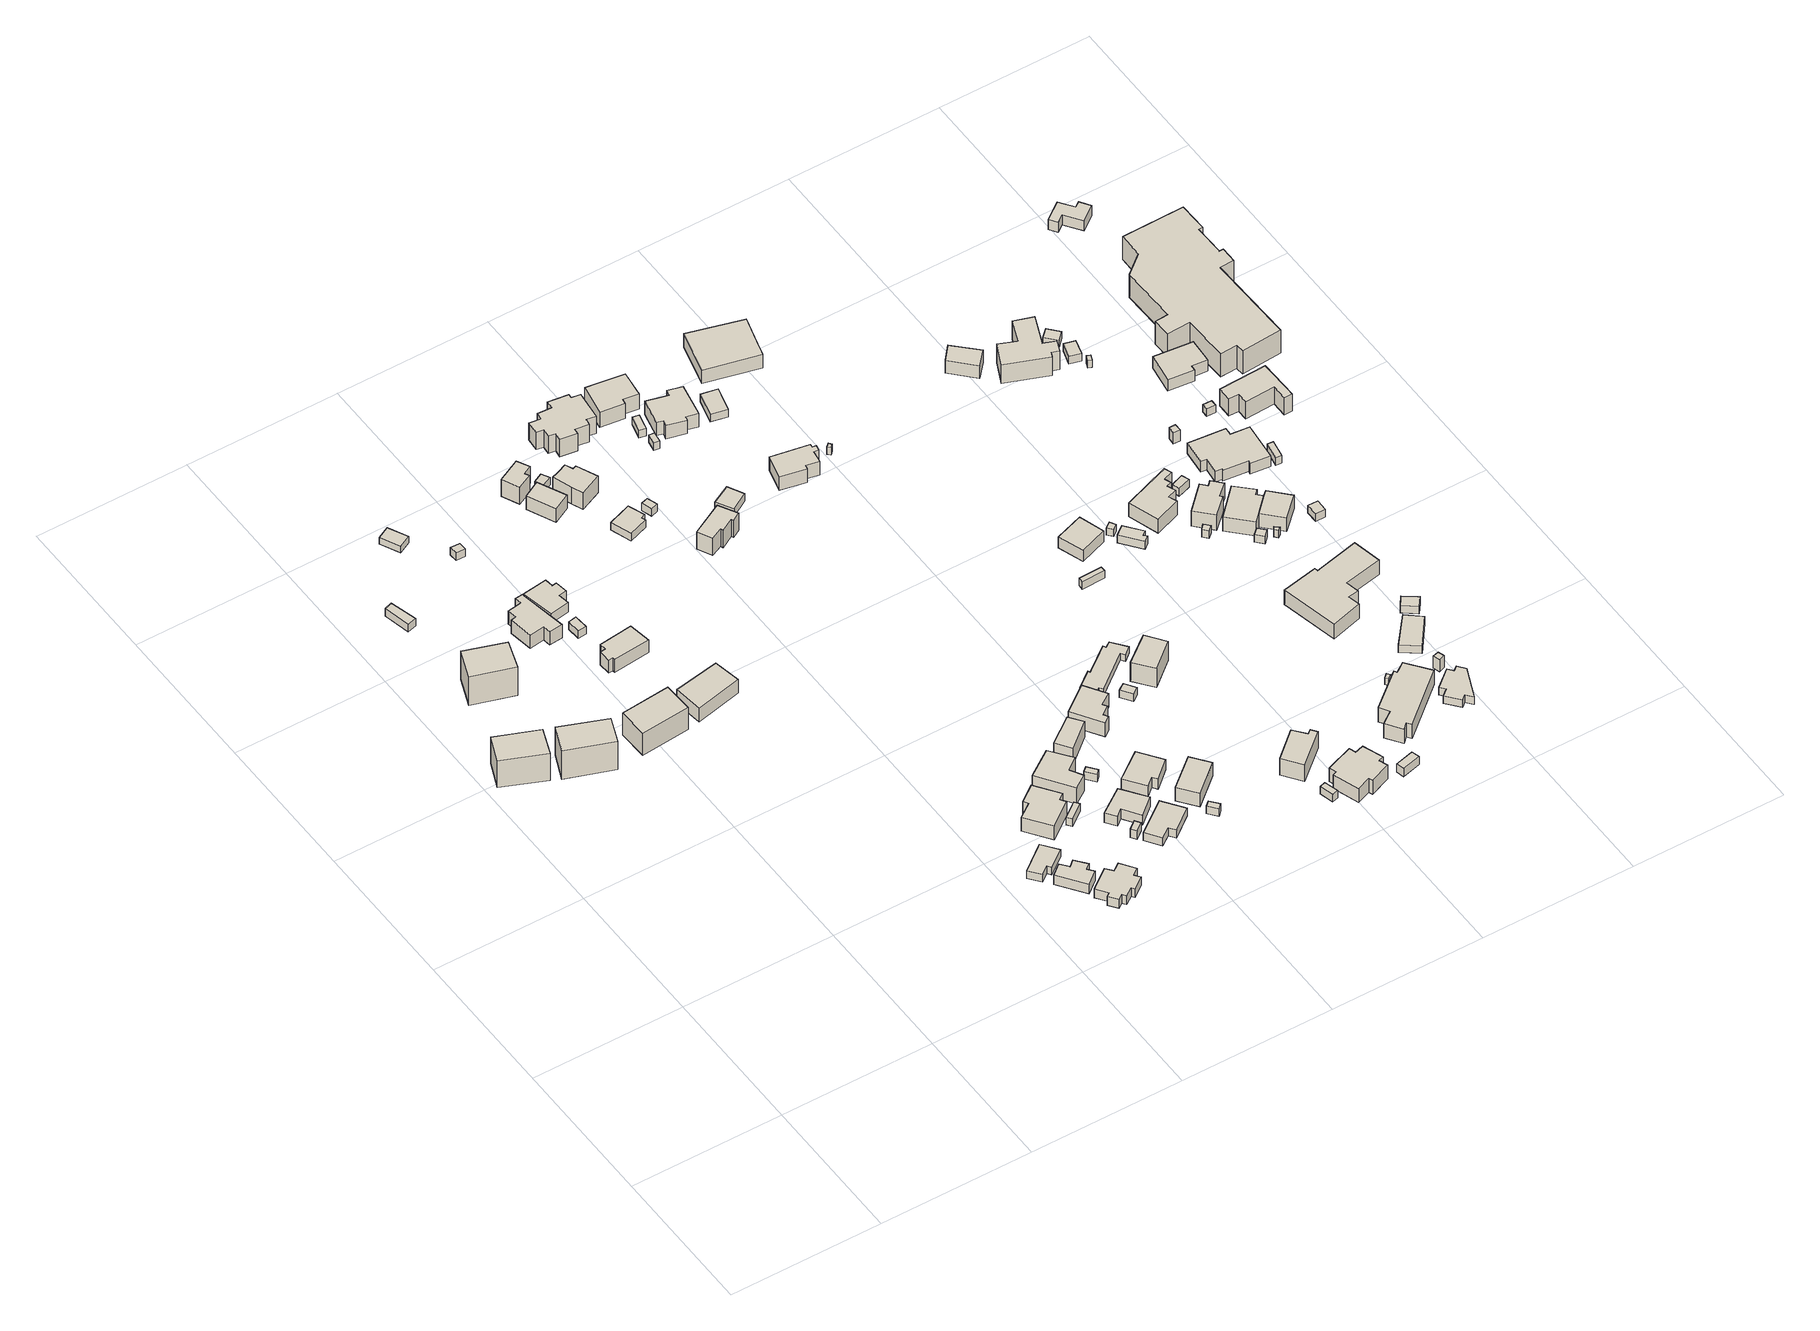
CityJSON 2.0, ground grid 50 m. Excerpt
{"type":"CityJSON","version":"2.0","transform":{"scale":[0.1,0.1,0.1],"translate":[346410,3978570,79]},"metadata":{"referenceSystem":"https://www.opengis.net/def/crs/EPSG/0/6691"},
"CityObjects":{
"building1":{"type":"Building","attributes":{"measuredHeight":12},"geometry":[{"type":"Solid","lod":"1","boundaries":[[[[0,1,2,3]],[[2,4,5,3]],[[1,6,4,2]],[[0,7,6,1]],[[3,5,7,0]],[[4,6,7,5]]]]}]},
"building2":{"type":"Building","attributes":{"measuredHeight":12.5},"geometry":[{"type":"Solid","lod":"1","boundaries":[[[[8,9,10,11]],[[10,12,13,11]],[[9,14,12,10]],[[8,15,14,9]],[[11,13,15,8]],[[12,14,15,13]]]]}]},
"building3":{"type":"Building","attributes":{"measuredHeight":12.3},"geometry":[{"type":"Solid","lod":"1","boundaries":[[[[16,17,18,19]],[[18,20,21,19]],[[17,22,20,18]],[[16,23,22,17]],[[19,21,23,16]],[[20,22,23,21]]]]}]},
"building4":{"type":"Building","attributes":{"measuredHeight":3},"geometry":[{"type":"Solid","lod":"1","boundaries":[[[[24,25,26,27]],[[26,28,29,27]],[[25,30,28,26]],[[24,31,30,25]],[[27,29,31,24]],[[28,30,31,29]]]]}]},
"building5":{"type":"Building","attributes":{"measuredHeight":10.1},"geometry":[{"type":"Solid","lod":"1","boundaries":[[[[32,33,34,35]],[[34,36,37,35]],[[33,38,36,34]],[[32,39,38,33]],[[35,37,39,32]],[[36,38,39,37]]]]}]},
"building6":{"type":"Building","attributes":{"measuredHeight":7.8},"geometry":[{"type":"Solid","lod":"1","boundaries":[[[[40,41,42,43,44,45,46,47,48,49]],[[48,50,51,49]],[[47,52,50,48]],[[46,53,52,47]],[[45,54,53,46]],[[44,55,54,45]],[[43,56,55,44]],[[42,57,56,43]],[[41,58,57,42]],[[40,59,58,41]],[[49,51,59,40]],[[50,52,53,54,55,56,57,58,59,51]]]]}]},
"building7":{"type":"Building","attributes":{"measuredHeight":2.5},"geometry":[{"type":"Solid","lod":"1","boundaries":[[[[60,61,62,63]],[[62,64,65,63]],[[61,66,64,62]],[[60,67,66,61]],[[63,65,67,60]],[[64,66,67,65]]]]}]},
"building8":{"type":"Building","attributes":{"measuredHeight":3},"geometry":[{"type":"Solid","lod":"1","boundaries":[[[[68,69,70,71]],[[70,72,73,71]],[[69,74,72,70]],[[68,75,74,69]],[[71,73,75,68]],[[72,74,75,73]]]]}]},
"building9":{"type":"Building","attributes":{"measuredHeight":7.1},"geometry":[{"type":"Solid","lod":"1","boundaries":[[[[76,77,78,79,80,81,82,83]],[[82,84,85,83]],[[81,86,84,82]],[[80,87,86,81]],[[79,88,87,80]],[[78,89,88,79]],[[77,90,89,78]],[[76,91,90,77]],[[83,85,91,76]],[[84,86,87,88,89,90,91,85]]]]}]},
"building10":{"type":"Building","attributes":{"measuredHeight":3},"geometry":[{"type":"Solid","lod":"1","boundaries":[[[[92,93,94,95]],[[94,96,97,95]],[[93,98,96,94]],[[92,99,98,93]],[[95,97,99,92]],[[96,98,99,97]]]]}]},
"building11":{"type":"Building","attributes":{"measuredHeight":7.3},"geometry":[{"type":"Solid","lod":"1","boundaries":[[[[100,101,102,103]],[[102,104,105,103]],[[101,106,104,102]],[[100,107,106,101]],[[103,105,107,100]],[[104,106,107,105]]]]}]},
"building12":{"type":"Building","attributes":{"measuredHeight":4.6},"geometry":[{"type":"Solid","lod":"1","boundaries":[[[[108,109,110,111,112,113,114,115]],[[114,116,117,115]],[[113,118,116,114]],[[112,119,118,113]],[[111,120,119,112]],[[110,121,120,111]],[[109,122,121,110]],[[108,123,122,109]],[[115,117,123,108]],[[116,118,119,120,121,122,123,117]]]]}]},
"building13":{"type":"Building","attributes":{"measuredHeight":3},"geometry":[{"type":"Solid","lod":"1","boundaries":[[[[124,125,126,127,128,129]],[[128,130,131,129]],[[127,132,130,128]],[[126,133,132,127]],[[125,134,133,126]],[[124,135,134,125]],[[129,131,135,124]],[[130,132,133,134,135,131]]]]}]},
"building14":{"type":"Building","attributes":{"measuredHeight":4.1},"geometry":[{"type":"Solid","lod":"1","boundaries":[[[[136,137,138,139,140,141,142,143]],[[142,144,145,143]],[[141,146,144,142]],[[140,147,146,141]],[[139,148,147,140]],[[138,149,148,139]],[[137,150,149,138]],[[136,151,150,137]],[[143,145,151,136]],[[144,146,147,148,149,150,151,145]]]]}]},
"building15":{"type":"Building","attributes":{"measuredHeight":4.3},"geometry":[{"type":"Solid","lod":"1","boundaries":[[[[152,153,154,155,156,157,158,159,160,161,162,163,164,165]],[[164,166,167,165]],[[163,168,166,164]],[[162,169,168,163]],[[161,170,169,162]],[[160,171,170,161]],[[159,172,171,160]],[[158,173,172,159]],[[157,174,173,158]],[[156,175,174,157]],[[155,176,175,156]],[[154,177,176,155]],[[153,178,177,154]],[[152,179,178,153]],[[165,167,179,152]],[[166,168,169,170,171,172,173,174,175,176,177,178,179,167]]]]}]},
"building16":{"type":"Building","attributes":{"measuredHeight":7.9},"geometry":[{"type":"Solid","lod":"1","boundaries":[[[[180,181,182,183,184,185,186,187]],[[186,188,189,187]],[[185,190,188,186]],[[184,191,190,185]],[[183,192,191,184]],[[182,193,192,183]],[[181,194,193,182]],[[180,195,194,181]],[[187,189,195,180]],[[188,190,191,192,193,194,195,189]]]]}]},
"building17":{"type":"Building","attributes":{"measuredHeight":3},"geometry":[{"type":"Solid","lod":"1","boundaries":[[[[196,197,198,199]],[[198,200,201,199]],[[197,202,200,198]],[[196,203,202,197]],[[199,201,203,196]],[[200,202,203,201]]]]}]},
"building18":{"type":"Building","attributes":{"measuredHeight":3.3},"geometry":[{"type":"Solid","lod":"1","boundaries":[[[[204,205,206,207]],[[206,208,209,207]],[[205,210,208,206]],[[204,211,210,205]],[[207,209,211,204]],[[208,210,211,209]]]]}]},
"building19":{"type":"Building","attributes":{"measuredHeight":8.8},"geometry":[{"type":"Solid","lod":"1","boundaries":[[[[212,213,214,215,216,217]],[[216,218,219,217]],[[215,220,218,216]],[[214,221,220,215]],[[213,222,221,214]],[[212,223,222,213]],[[217,219,223,212]],[[218,220,221,222,223,219]]]]}]},
"building20":{"type":"Building","attributes":{"measuredHeight":7.3},"geometry":[{"type":"Solid","lod":"1","boundaries":[[[[224,225,226,227]],[[226,228,229,227]],[[225,230,228,226]],[[224,231,230,225]],[[227,229,231,224]],[[228,230,231,229]]]]}]},
"building21":{"type":"Building","attributes":{"measuredHeight":6.8},"geometry":[{"type":"Solid","lod":"1","boundaries":[[[[232,233,234,235,236,237]],[[236,238,239,237]],[[235,240,238,236]],[[234,241,240,235]],[[233,242,241,234]],[[232,243,242,233]],[[237,239,243,232]],[[238,240,241,242,243,239]]]]}]},
"building22":{"type":"Building","attributes":{"measuredHeight":3.9},"geometry":[{"type":"Solid","lod":"1","boundaries":[[[[244,245,246,247,248,249]],[[248,250,251,249]],[[247,252,250,248]],[[246,253,252,247]],[[245,254,253,246]],[[244,255,254,245]],[[249,251,255,244]],[[250,252,253,254,255,251]]]]}]},
"building23":{"type":"Building","attributes":{"measuredHeight":3.2},"geometry":[{"type":"Solid","lod":"1","boundaries":[[[[256,257,258,259,260,261]],[[260,262,263,261]],[[259,264,262,260]],[[258,265,264,259]],[[257,266,265,258]],[[256,267,266,257]],[[261,263,267,256]],[[262,264,265,266,267,263]]]]}]},
"building24":{"type":"Building","attributes":{"measuredHeight":3},"geometry":[{"type":"Solid","lod":"1","boundaries":[[[[268,269,270,271]],[[270,272,273,271]],[[269,274,272,270]],[[268,275,274,269]],[[271,273,275,268]],[[272,274,275,273]]]]}]},
"building25":{"type":"Building","attributes":{"measuredHeight":3},"geometry":[{"type":"Solid","lod":"1","boundaries":[[[[276,277,278,279]],[[278,280,281,279]],[[277,282,280,278]],[[276,283,282,277]],[[279,281,283,276]],[[280,282,283,281]]]]}]},
"building26":{"type":"Building","attributes":{"measuredHeight":3},"geometry":[{"type":"Solid","lod":"1","boundaries":[[[[284,285,286,287,288,289]],[[288,290,291,289]],[[287,292,290,288]],[[286,293,292,287]],[[285,294,293,286]],[[284,295,294,285]],[[289,291,295,284]],[[290,292,293,294,295,291]]]]}]},
"building27":{"type":"Building","attributes":{"measuredHeight":7.7},"geometry":[{"type":"Solid","lod":"1","boundaries":[[[[296,297,298,299,300,301,302,303]],[[302,304,305,303]],[[301,306,304,302]],[[300,307,306,301]],[[299,308,307,300]],[[298,309,308,299]],[[297,310,309,298]],[[296,311,310,297]],[[303,305,311,296]],[[304,306,307,308,309,310,311,305]]]]}]},
"building28":{"type":"Building","attributes":{"measuredHeight":7.2},"geometry":[{"type":"Solid","lod":"1","boundaries":[[[[312,313,314,315]],[[314,316,317,315]],[[313,318,316,314]],[[312,319,318,313]],[[315,317,319,312]],[[316,318,319,317]]]]}]},
"building29":{"type":"Building","attributes":{"measuredHeight":5.2},"geometry":[{"type":"Solid","lod":"1","boundaries":[[[[320,321,322,323,324,325]],[[324,326,327,325]],[[323,328,326,324]],[[322,329,328,323]],[[321,330,329,322]],[[320,331,330,321]],[[325,327,331,320]],[[326,328,329,330,331,327]]]]}]},
"building30":{"type":"Building","attributes":{"measuredHeight":3},"geometry":[{"type":"Solid","lod":"1","boundaries":[[[[332,333,334,335]],[[334,336,337,335]],[[333,338,336,334]],[[332,339,338,333]],[[335,337,339,332]],[[336,338,339,337]]]]}]},
"building31":{"type":"Building","attributes":{"measuredHeight":3},"geometry":[{"type":"Solid","lod":"1","boundaries":[[[[340,341,342,343]],[[342,344,345,343]],[[341,346,344,342]],[[340,347,346,341]],[[343,345,347,340]],[[344,346,347,345]]]]}]},
"building32":{"type":"Building","attributes":{"measuredHeight":7.5},"geometry":[{"type":"Solid","lod":"1","boundaries":[[[[348,349,350,351,352,353,354,355]],[[354,356,357,355]],[[353,358,356,354]],[[352,359,358,353]],[[351,360,359,352]],[[350,361,360,351]],[[349,362,361,350]],[[348,363,362,349]],[[355,357,363,348]],[[356,358,359,360,361,362,363,357]]]]}]},
"building33":{"type":"Building","attributes":{"measuredHeight":7.6},"geometry":[{"type":"Solid","lod":"1","boundaries":[[[[364,365,366,367]],[[366,368,369,367]],[[365,370,368,366]],[[364,371,370,365]],[[367,369,371,364]],[[368,370,371,369]]]]}]},
"building34":{"type":"Building","attributes":{"measuredHeight":8.5},"geometry":[{"type":"Solid","lod":"1","boundaries":[[[[372,373,374,375,376,377,378,379,380,381,382,383,384,385,386,387,388,389]],[[388,390,391,389]],[[387,392,390,388]],[[386,393,392,387]],[[385,394,393,386]],[[384,395,394,385]],[[383,396,395,384]],[[382,397,396,383]],[[381,398,397,382]],[[380,399,398,381]],[[379,400,399,380]],[[378,401,400,379]],[[377,402,401,378]],[[376,403,402,377]],[[375,404,403,376]],[[374,405,404,375]],[[373,406,405,374]],[[372,407,406,373]],[[389,391,407,372]],[[390,392,393,394,395,396,397,398,399,400,401,402,403,404,405,406,407,391]]]]}]},
"building35":{"type":"Building","attributes":{"measuredHeight":7.2},"geometry":[{"type":"Solid","lod":"1","boundaries":[[[[408,409,410,411,412,413,414,415]],[[414,416,417,415]],[[413,418,416,414]],[[412,419,418,413]],[[411,420,419,412]],[[410,421,420,411]],[[409,422,421,410]],[[408,423,422,409]],[[415,417,423,408]],[[416,418,419,420,421,422,423,417]]]]}]},
"building36":{"type":"Building","attributes":{"measuredHeight":2.9},"geometry":[{"type":"Solid","lod":"1","boundaries":[[[[424,425,426,427]],[[426,428,429,427]],[[425,430,428,426]],[[424,431,430,425]],[[427,429,431,424]],[[428,430,431,429]]]]}]},
"building37":{"type":"Building","attributes":{"measuredHeight":3},"geometry":[{"type":"Solid","lod":"1","boundaries":[[[[432,433,434,435]],[[434,436,437,435]],[[433,438,436,434]],[[432,439,438,433]],[[435,437,439,432]],[[436,438,439,437]]]]}]},
"building38":{"type":"Building","attributes":{"measuredHeight":3},"geometry":[{"type":"Solid","lod":"1","boundaries":[[[[440,441,442,443]],[[442,444,445,443]],[[441,446,444,442]],[[440,447,446,441]],[[443,445,447,440]],[[444,446,447,445]]]]}]},
"building39":{"type":"Building","attributes":{"measuredHeight":3},"geometry":[{"type":"Solid","lod":"1","boundaries":[[[[448,449,450,451]],[[450,452,453,451]],[[449,454,452,450]],[[448,455,454,449]],[[451,453,455,448]],[[452,454,455,453]]]]}]},
"building40":{"type":"Building","attributes":{"measuredHeight":7.9},"geometry":[{"type":"Solid","lod":"1","boundaries":[[[[456,457,458,459,460,461]],[[460,462,463,461]],[[459,464,462,460]],[[458,465,464,459]],[[457,466,465,458]],[[456,467,466,457]],[[461,463,467,456]],[[462,464,465,466,467,463]]]]}]},
"building41":{"type":"Building","attributes":{"measuredHeight":2.6},"geometry":[{"type":"Solid","lod":"1","boundaries":[[[[468,469,470,471,472,473,474,475,476,477,478,479]],[[478,480,481,479]],[[477,482,480,478]],[[476,483,482,477]],[[475,484,483,476]],[[474,485,484,475]],[[473,486,485,474]],[[472,487,486,473]],[[471,488,487,472]],[[470,489,488,471]],[[469,490,489,470]],[[468,491,490,469]],[[479,481,491,468]],[[480,482,483,484,485,486,487,488,489,490,491,481]]]]}]},
"building42":{"type":"Building","attributes":{"measuredHeight":3},"geometry":[{"type":"Solid","lod":"1","boundaries":[[[[492,493,494,495]],[[494,496,497,495]],[[493,498,496,494]],[[492,499,498,493]],[[495,497,499,492]],[[496,498,499,497]]]]}]},
"building43":{"type":"Building","attributes":{"measuredHeight":7.5},"geometry":[{"type":"Solid","lod":"1","boundaries":[[[[500,501,502,503,504,505,506,507,508,509]],[[508,510,511,509]],[[507,512,510,508]],[[506,513,512,507]],[[505,514,513,506]],[[504,515,514,505]],[[503,516,515,504]],[[502,517,516,503]],[[501,518,517,502]],[[500,519,518,501]],[[509,511,519,500]],[[510,512,513,514,515,516,517,518,519,511]]]]}]},
"building44":{"type":"Building","attributes":{"measuredHeight":8.5},"geometry":[{"type":"Solid","lod":"1","boundaries":[[[[520,521,522,523]],[[522,524,525,523]],[[521,526,524,522]],[[520,527,526,521]],[[523,525,527,520]],[[524,526,527,525]]]]}]},
"building45":{"type":"Building","attributes":{"measuredHeight":8.4},"geometry":[{"type":"Solid","lod":"1","boundaries":[[[[528,529,530,531,532,533]],[[532,534,535,533]],[[531,536,534,532]],[[530,537,536,531]],[[529,538,537,530]],[[528,539,538,529]],[[533,535,539,528]],[[534,536,537,538,539,535]]]]}]},
"building46":{"type":"Building","attributes":{"measuredHeight":7.4},"geometry":[{"type":"Solid","lod":"1","boundaries":[[[[540,541,542,543,544,545,546,547,548,549]],[[548,550,551,549]],[[547,552,550,548]],[[546,553,552,547]],[[545,554,553,546]],[[544,555,554,545]],[[543,556,555,544]],[[542,557,556,543]],[[541,558,557,542]],[[540,559,558,541]],[[549,551,559,540]],[[550,552,553,554,555,556,557,558,559,551]]]]}]},
"building47":{"type":"Building","attributes":{"measuredHeight":7.7},"geometry":[{"type":"Solid","lod":"1","boundaries":[[[[560,561,562,563,564,565,566,567,568,569,570,571]],[[570,572,573,571]],[[569,574,572,570]],[[568,575,574,569]],[[567,576,575,568]],[[566,577,576,567]],[[565,578,577,566]],[[564,579,578,565]],[[563,580,579,564]],[[562,581,580,563]],[[561,582,581,562]],[[560,583,582,561]],[[571,573,583,560]],[[572,574,575,576,577,578,579,580,581,582,583,573]]]]}]},
"building48":{"type":"Building","attributes":{"measuredHeight":3},"geometry":[{"type":"Solid","lod":"1","boundaries":[[[[584,585,586,587]],[[586,588,589,587]],[[585,590,588,586]],[[584,591,590,585]],[[587,589,591,584]],[[588,590,591,589]]]]}]},
"building49":{"type":"Building","attributes":{"measuredHeight":3},"geometry":[{"type":"Solid","lod":"1","boundaries":[[[[592,593,594,595]],[[594,596,597,595]],[[593,598,596,594]],[[592,599,598,593]],[[595,597,599,592]],[[596,598,599,597]]]]}]},
"building50":{"type":"Building","attributes":{"measuredHeight":3.4},"geometry":[{"type":"Solid","lod":"1","boundaries":[[[[600,601,602,603]],[[602,604,605,603]],[[601,606,604,602]],[[600,607,606,601]],[[603,605,607,600]],[[604,606,607,605]]]]}]},
"building51":{"type":"Building","attributes":{"measuredHeight":3},"geometry":[{"type":"Solid","lod":"1","boundaries":[[[[608,609,610,611]],[[610,612,613,611]],[[609,614,612,610]],[[608,615,614,609]],[[611,613,615,608]],[[612,614,615,613]]]]}]},
"building52":{"type":"Building","attributes":{"measuredHeight":6.4},"geometry":[{"type":"Solid","lod":"1","boundaries":[[[[616,617,618,619,620]],[[619,621,622,620]],[[618,623,621,619]],[[617,624,623,618]],[[616,625,624,617]],[[620,622,625,616]],[[621,623,624,625,622]]]]}]},
"building53":{"type":"Building","attributes":{"measuredHeight":5.8},"geometry":[{"type":"Solid","lod":"1","boundaries":[[[[626,627,628,629]],[[628,630,631,629]],[[627,632,630,628]],[[626,633,632,627]],[[629,631,633,626]],[[630,632,633,631]]]]}]},
"building54":{"type":"Building","attributes":{"measuredHeight":7.4},"geometry":[{"type":"Solid","lod":"1","boundaries":[[[[634,635,636,637,638,639,640,641,642,643]],[[642,644,645,643]],[[641,646,644,642]],[[640,647,646,641]],[[639,648,647,640]],[[638,649,648,639]],[[637,650,649,638]],[[636,651,650,637]],[[635,652,651,636]],[[634,653,652,635]],[[643,645,653,634]],[[644,646,647,648,649,650,651,652,653,645]]]]}]},
"building55":{"type":"Building","attributes":{"measuredHeight":2.8},"geometry":[{"type":"Solid","lod":"1","boundaries":[[[[654,655,656,657]],[[656,658,659,657]],[[655,660,658,656]],[[654,661,660,655]],[[657,659,661,654]],[[658,660,661,659]]]]}]},
"building56":{"type":"Building","attributes":{"measuredHeight":2.7},"geometry":[{"type":"Solid","lod":"1","boundaries":[[[[662,663,664,665]],[[664,666,667,665]],[[663,668,666,664]],[[662,669,668,663]],[[665,667,669,662]],[[666,668,669,667]]]]}]},
"building57":{"type":"Building","attributes":{"measuredHeight":3.1},"geometry":[{"type":"Solid","lod":"1","boundaries":[[[[670,671,672,673,674,675]],[[674,676,677,675]],[[673,678,676,674]],[[672,679,678,673]],[[671,680,679,672]],[[670,681,680,671]],[[675,677,681,670]],[[676,678,679,680,681,677]]]]}]},
"building58":{"type":"Building","attributes":{"measuredHeight":3},"geometry":[{"type":"Solid","lod":"1","boundaries":[[[[682,683,684,685,686,687,688,689,690,691]],[[690,692,693,691]],[[689,694,692,690]],[[688,695,694,689]],[[687,696,695,688]],[[686,697,696,687]],[[685,698,697,686]],[[684,699,698,685]],[[683,700,699,684]],[[682,701,700,683]],[[691,693,701,682]],[[692,694,695,696,697,698,699,700,701,693]]]]}]},
"building59":{"type":"Building","attributes":{"measuredHeight":4.8},"geometry":[{"type":"Solid","lod":"1","boundaries":[[[[702,703,704,705]],[[704,706,707,705]],[[703,708,706,704]],[[702,709,708,703]],[[705,707,709,702]],[[706,708,709,707]]]]}]},
"building60":{"type":"Building","attributes":{"measuredHeight":7.2},"geometry":[{"type":"Solid","lod":"1","boundaries":[[[[710,711,712,713,714,715,716,717,718,719]],[[718,720,721,719]],[[717,722,720,718]],[[716,723,722,717]],[[715,724,723,716]],[[714,725,724,715]],[[713,726,725,714]],[[712,727,726,713]],[[711,728,727,712]],[[710,729,728,711]],[[719,721,729,710]],[[720,722,723,724,725,726,727,728,729,721]]]]}]},
"building61":{"type":"Building","attributes":{"measuredHeight":3},"geometry":[{"type":"Solid","lod":"1","boundaries":[[[[730,731,732,733]],[[732,734,735,733]],[[731,736,734,732]],[[730,737,736,731]],[[733,735,737,730]],[[734,736,737,735]]]]}]},
"building62":{"type":"Building","attributes":{"measuredHeight":7.8},"geometry":[{"type":"Solid","lod":"1","boundaries":[[[[738,739,740,741,742,743,744,745,746,747]],[[746,748,749,747]],[[745,750,748,746]],[[744,751,750,745]],[[743,752,751,744]],[[742,753,752,743]],[[741,754,753,742]],[[740,755,754,741]],[[739,756,755,740]],[[738,757,756,739]],[[747,749,757,738]],[[748,750,751,752,753,754,755,756,757,749]]]]}]},
"building63":{"type":"Building","attributes":{"measuredHeight":3},"geometry":[{"type":"Solid","lod":"1","boundaries":[[[[758,759,760,761]],[[760,762,763,761]],[[759,764,762,760]],[[758,765,764,759]],[[761,763,765,758]],[[762,764,765,763]]]]}]},
"building64":{"type":"Building","attributes":{"measuredHeight":7.2},"geometry":[{"type":"Solid","lod":"1","boundaries":[[[[766,767,768,769,770,771,772,773]],[[772,774,775,773]],[[771,776,774,772]],[[770,777,776,771]],[[769,778,777,770]],[[768,779,778,769]],[[767,780,779,768]],[[766,781,780,767]],[[773,775,781,766]],[[774,776,777,778,779,780,781,775]]]]}]},
"building65":{"type":"Building","attributes":{"measuredHeight":7.1},"geometry":[{"type":"Solid","lod":"1","boundaries":[[[[782,783,784,785]],[[784,786,787,785]],[[783,788,786,784]],[[782,789,788,783]],[[785,787,789,782]],[[786,788,789,787]]]]}]},
"building66":{"type":"Building","attributes":{"measuredHeight":3},"geometry":[{"type":"Solid","lod":"1","boundaries":[[[[790,791,792,793]],[[792,794,795,793]],[[791,796,794,792]],[[790,797,796,791]],[[793,795,797,790]],[[794,796,797,795]]]]}]},
"building67":{"type":"Building","attributes":{"measuredHeight":3.2},"geometry":[{"type":"Solid","lod":"1","boundaries":[[[[798,799,800,801]],[[800,802,803,801]],[[799,804,802,800]],[[798,805,804,799]],[[801,803,805,798]],[[802,804,805,803]]]]}]},
"building68":{"type":"Building","attributes":{"measuredHeight":6.3},"geometry":[{"type":"Solid","lod":"1","boundaries":[[[[806,807,808,809,810,811,812]],[[811,813,814,812]],[[810,815,813,811]],[[809,816,815,810]],[[808,817,816,809]],[[807,818,817,808]],[[806,819,818,807]],[[812,814,819,806]],[[813,815,816,817,818,819,814]]]]}]},
"building69":{"type":"Building","attributes":{"measuredHeight":3},"geometry":[{"type":"Solid","lod":"1","boundaries":[[[[820,821,822,823]],[[822,824,825,823]],[[821,826,824,822]],[[820,827,826,821]],[[823,825,827,820]],[[824,826,827,825]]]]}]},
"building70":{"type":"Building","attributes":{"measuredHeight":3},"geometry":[{"type":"Solid","lod":"1","boundaries":[[[[828,829,830,831]],[[830,832,833,831]],[[829,834,832,830]],[[828,835,834,829]],[[831,833,835,828]],[[832,834,835,833]]]]}]},
"building71":{"type":"Building","attributes":{"measuredHeight":6.7},"geometry":[{"type":"Solid","lod":"1","boundaries":[[[[836,837,838,839,840]],[[839,841,842,840]],[[838,843,841,839]],[[837,844,843,838]],[[836,845,844,837]],[[840,842,845,836]],[[841,843,844,845,842]]]]}]},
"building72":{"type":"Building","attributes":{"measuredHeight":9},"geometry":[{"type":"Solid","lod":"1","boundaries":[[[[846,847,848,849,850,851,852,853,854,855]],[[854,856,857,855]],[[853,858,856,854]],[[852,859,858,853]],[[851,860,859,852]],[[850,861,860,851]],[[849,862,861,850]],[[848,863,862,849]],[[847,864,863,848]],[[846,865,864,847]],[[855,857,865,846]],[[856,858,859,860,861,862,863,864,865,857]]]]}]},
"building73":{"type":"Building","attributes":{"measuredHeight":4.4},"geometry":[{"type":"Solid","lod":"1","boundaries":[[[[866,867,868,869]],[[868,870,871,869]],[[867,872,870,868]],[[866,873,872,867]],[[869,871,873,866]],[[870,872,873,871]]]]}]},
"building74":{"type":"Building","attributes":{"measuredHeight":3},"geometry":[{"type":"Solid","lod":"1","boundaries":[[[[874,875,876,877]],[[876,878,879,877]],[[875,880,878,876]],[[874,881,880,875]],[[877,879,881,874]],[[878,880,881,879]]]]}]},
"building75":{"type":"Building","attributes":{"measuredHeight":5.3},"geometry":[{"type":"Solid","lod":"1","boundaries":[[[[882,883,884,885,886,887,888,889,890,891,892,893]],[[892,894,895,893]],[[891,896,894,892]],[[890,897,896,891]],[[889,898,897,890]],[[888,899,898,889]],[[887,900,899,888]],[[886,901,900,887]],[[885,902,901,886]],[[884,903,902,885]],[[883,904,903,884]],[[882,905,904,883]],[[893,895,905,882]],[[894,896,897,898,899,900,901,902,903,904,905,895]]]]}]},
"building76":{"type":"Building","attributes":{"measuredHeight":3},"geometry":[{"type":"Solid","lod":"1","boundaries":[[[[906,907,908,909]],[[908,910,911,909]],[[907,912,910,908]],[[906,913,912,907]],[[909,911,913,906]],[[910,912,913,911]]]]}]},
"building77":{"type":"Building","attributes":{"measuredHeight":3},"geometry":[{"type":"Solid","lod":"1","boundaries":[[[[914,915,916,917]],[[916,918,919,917]],[[915,920,918,916]],[[914,921,920,915]],[[917,919,921,914]],[[918,920,921,919]]]]}]},
"building78":{"type":"Building","attributes":{"measuredHeight":2.8},"geometry":[{"type":"Solid","lod":"1","boundaries":[[[[922,923,924,925]],[[924,926,927,925]],[[923,928,926,924]],[[922,929,928,923]],[[925,927,929,922]],[[926,928,929,927]]]]}]},
"building79":{"type":"Building","attributes":{"measuredHeight":3},"geometry":[{"type":"Solid","lod":"1","boundaries":[[[[930,931,932,933]],[[932,934,935,933]],[[931,936,934,932]],[[930,937,936,931]],[[933,935,937,930]],[[934,936,937,935]]]]}]},
"building80":{"type":"Building","attributes":{"measuredHeight":3},"geometry":[{"type":"Solid","lod":"1","boundaries":[[[[938,939,940,941]],[[940,942,943,941]],[[939,944,942,940]],[[938,945,944,939]],[[941,943,945,938]],[[942,944,945,943]]]]}]},
"building81":{"type":"Building","attributes":{"measuredHeight":5.4},"geometry":[{"type":"Solid","lod":"1","boundaries":[[[[946,947,948,949,950,951]],[[950,952,953,951]],[[949,954,952,950]],[[948,955,954,949]],[[947,956,955,948]],[[946,957,956,947]],[[951,953,957,946]],[[952,954,955,956,957,953]]]]}]},
"building82":{"type":"Building","attributes":{"measuredHeight":8.1},"geometry":[{"type":"Solid","lod":"1","boundaries":[[[[958,959,960,961,962,963,964,965]],[[964,966,967,965]],[[963,968,966,964]],[[962,969,968,963]],[[961,970,969,962]],[[960,971,970,961]],[[959,972,971,960]],[[958,973,972,959]],[[965,967,973,958]],[[966,968,969,970,971,972,973,967]]]]}]},
"building83":{"type":"Building","attributes":{"measuredHeight":12.5},"geometry":[{"type":"Solid","lod":"1","boundaries":[[[[974,975,976,977,978,979,980,981,982,983,984,985,986,987,988,989,990,991]],[[990,992,993,991]],[[989,994,992,990]],[[988,995,994,989]],[[987,996,995,988]],[[986,997,996,987]],[[985,998,997,986]],[[984,999,998,985]],[[983,1000,999,984]],[[982,1001,1000,983]],[[981,1002,1001,982]],[[980,1003,1002,981]],[[979,1004,1003,980]],[[978,1005,1004,979]],[[977,1006,1005,978]],[[976,1007,1006,977]],[[975,1008,1007,976]],[[974,1009,1008,975]],[[991,993,1009,974]],[[992,994,995,996,997,998,999,1000,1001,1002,1003,1004,1005,1006,1007,1008,1009,993]]]]}]},
"building84":{"type":"Building","attributes":{"measuredHeight":4.8},"geometry":[{"type":"Solid","lod":"1","boundaries":[[[[1010,1011,1012,1013,1014,1015,1016,1017]],[[1016,1018,1019,1017]],[[1015,1020,1018,1016]],[[1014,1021,1020,1015]],[[1013,1022,1021,1014]],[[1012,1023,1022,1013]],[[1011,1024,1023,1012]],[[1010,1025,1024,1011]],[[1017,1019,1025,1010]],[[1018,1020,1021,1022,1023,1024,1025,1019]]]]}]}
},
"vertices":[
[177,1475,59],[143,1385,59],[5,1442,59],[41,1529,59],[5,1442,166],[41,1529,166],[143,1385,166],[177,1475,166],
[208,1457,60],[355,1400,60],[322,1316,60],[171,1370,60],[322,1316,173],[171,1370,173],[355,1400,173],[208,1457,173],
[282,1807,53],[251,1713,53],[117,1755,53],[153,1850,53],[117,1755,167],[153,1850,167],[251,1713,167],[282,1807,167],
[146,2190,38],[170,2104,38],[140,2095,38],[120,2182,38],[140,2095,68],[120,2182,68],[170,2104,68],[146,2190,68],
[566,1433,60],[570,1337,60],[410,1322,60],[406,1419,60],[410,1322,149],[406,1419,149],[570,1337,149],[566,1433,149],
[479,1835,47],[435,1831,47],[432,1856,47],[383,1849,47],[371,1927,47],[388,1931,47],[384,1961,47],[430,1968,47],[426,1990,47],[451,1993,47],[426,1990,100],[451,1993,100],[430,1968,100],[384,1961,100],[388,1931,100],[371,1927,100],[383,1849,100],[432,1856,100],[435,1831,100],[479,1835,100],
[301,2447,33],[333,2386,33],[293,2366,33],[262,2427,33],[293,2366,59],[262,2427,59],[333,2386,59],[301,2447,59],
[538,1855,50],[542,1808,50],[514,1806,50],[511,1850,50],[514,1806,80],[511,1850,80],[542,1808,80],[538,1855,80],
[646,1652,51],[526,1640,51],[525,1648,51],[511,1647,51],[508,1687,51],[527,1689,51],[525,1711,51],[634,1724,51],[525,1711,102],[634,1724,102],[527,1689,102],[508,1687,102],[511,1647,102],[525,1648,102],[526,1640,102],[646,1652,102],
[430,2276,41],[431,2249,41],[401,2250,41],[399,2277,41],[401,2250,71],[399,2277,71],[431,2249,71],[430,2276,71],
[600,1440,58],[747,1466,58],[764,1379,58],[612,1346,58],[764,1379,113],[612,1346,113],[747,1466,113],[600,1440,113],
[570,1952,44],[544,1948,44],[550,1910,44],[486,1899,44],[463,2007,44],[545,2018,44],[549,1990,44],[564,1992,44],[549,1990,82],[564,1992,82],[545,2018,82],[463,2007,82],[486,1899,82],[550,1910,82],[544,1948,82],[570,1952,82],
[1061,311,180],[1099,262,180],[1041,218,180],[1032,230,180],[1004,208,180],[975,245,180],[1004,208,210],[975,245,210],[1032,230,210],[1041,218,210],[1099,262,210],[1061,311,210],
[1084,95,186],[1022,179,186],[1057,208,186],[1079,182,186],[1098,199,186],[1128,162,186],[1111,148,186],[1127,129,186],[1111,148,223],[1127,129,223],[1128,162,223],[1098,199,223],[1079,182,223],[1057,208,223],[1022,179,223],[1084,95,223],
[1232,76,185],[1209,60,185],[1223,42,185],[1183,13,185],[1176,23,185],[1149,3,185],[1140,15,185],[1124,3,185],[1102,31,185],[1114,40,185],[1088,75,185],[1155,126,185],[1173,104,185],[1199,122,185],[1173,104,220],[1199,122,220],[1155,126,220],[1088,75,220],[1114,40,220],[1102,31,220],[1124,3,220],[1140,15,220],[1149,3,220],[1176,23,220],[1183,13,220],[1223,42,220],[1209,60,220],[1232,76,220],
[1161,503,168],[1216,429,168],[1196,414,168],[1208,396,168],[1127,336,168],[1069,415,168],[1116,448,168],[1106,463,168],[1116,448,223],[1106,463,223],[1069,415,223],[1127,336,223],[1208,396,223],[1196,414,223],[1216,429,223],[1161,503,223],
[1230,395,180],[1242,379,180],[1192,341,180],[1180,357,180],[1192,341,210],[1180,357,210],[1242,379,210],[1230,395,210],
[1329,240,180],[1341,223,180],[1314,201,180],[1302,218,180],[1314,201,213],[1302,218,213],[1341,223,213],[1329,240,213],
[1264,583,170],[1316,516,170],[1275,484,170],[1299,445,170],[1254,415,170],[1177,523,170],[1254,415,234],[1177,523,234],[1299,445,234],[1275,484,234],[1316,516,234],[1264,583,234],
[674,2311,37],[727,2339,37],[770,2251,37],[715,2223,37],[770,2251,91],[715,2223,91],[727,2339,91],[674,2311,91],
[720,2432,31],[741,2393,31],[713,2378,31],[721,2365,31],[673,2342,31],[647,2396,31],[673,2342,99],[647,2396,99],[721,2365,99],[713,2378,99],[741,2393,99],[720,2432,99],
[1357,365,178],[1415,288,178],[1358,240,178],[1321,294,178],[1298,275,178],[1274,307,178],[1298,275,217],[1274,307,217],[1321,294,217],[1358,240,217],[1415,288,217],[1357,365,217],
[1431,268,178],[1480,202,178],[1409,147,178],[1394,167,178],[1360,143,178],[1327,190,178],[1360,143,210],[1327,190,210],[1394,167,210],[1409,147,210],[1480,202,210],[1431,268,210],
[768,2380,35],[782,2355,35],[752,2340,35],[738,2365,35],[752,2340,65],[738,2365,65],[782,2355,65],[768,2380,65],
[1334,490,179],[1358,461,179],[1343,448,179],[1319,478,179],[1343,448,209],[1319,478,209],[1358,461,209],[1334,490,209],
[903,2145,34],[923,2092,34],[909,2086,34],[914,2073,34],[851,2051,34],[828,2118,34],[851,2051,64],[828,2118,64],[914,2073,64],[909,2086,64],[923,2092,64],[903,2145,64],
[770,2323,34],[793,2330,34],[824,2344,34],[835,2319,34],[847,2324,34],[877,2257,34],[807,2226,34],[792,2261,34],[807,2226,101],[792,2261,101],[877,2257,101],[847,2324,101],[835,2319,101],[824,2344,101],[793,2330,101],[770,2323,101],
[1296,596,170],[1383,660,170],[1415,618,170],[1330,549,170],[1415,618,233],[1330,549,233],[1383,660,233],[1296,596,233],
[1530,386,175],[1472,334,175],[1460,350,175],[1433,327,175],[1386,392,175],[1477,458,175],[1386,392,216],[1477,458,216],[1433,327,216],[1460,350,216],[1472,334,216],[1530,386,216],
[963,2140,34],[975,2106,34],[952,2099,34],[940,2133,34],[952,2099,64],[940,2133,64],[975,2106,64],[963,2140,64],
[1547,197,174],[1571,169,174],[1556,155,174],[1532,183,174],[1556,155,204],[1532,183,204],[1571,169,204],[1547,197,204],
[985,1924,36],[1089,1978,36],[1122,1920,36],[1095,1904,36],[1091,1911,36],[1050,1887,36],[1046,1896,36],[1009,1878,36],[1046,1896,105],[1009,1878,105],[1050,1887,105],[1091,1911,105],[1095,1904,105],[1122,1920,105],[1089,1978,105],[985,1924,105],
[1582,351,174],[1626,295,174],[1532,215,174],[1487,272,174],[1532,215,228],[1487,272,228],[1626,295,228],[1582,351,228],
[984,2567,28],[983,2554,28],[1012,2550,28],[1002,2455,28],[972,2460,28],[968,2439,28],[924,2446,28],[922,2428,28],[868,2436,28],[871,2460,28],[848,2465,28],[851,2491,28],[828,2495,28],[832,2537,28],[867,2532,28],[870,2554,28],[917,2551,28],[919,2576,28],[917,2551,97],[919,2576,97],[870,2554,97],[867,2532,97],[832,2537,97],[828,2495,97],[851,2491,97],[848,2465,97],[871,2460,97],[868,2436,97],[922,2428,97],[924,2446,97],[968,2439,97],[972,2460,97],[1002,2455,97],[1012,2550,97],[983,2554,97],[984,2567,97],
[1491,750,164],[1536,682,164],[1498,657,164],[1507,643,164],[1479,623,164],[1487,608,164],[1466,593,164],[1404,685,164],[1466,593,220],[1404,685,220],[1487,608,220],[1479,623,220],[1507,643,220],[1498,657,220],[1536,682,220],[1491,750,220],
[1174,2058,31],[1201,2008,31],[1143,1975,31],[1114,2027,31],[1143,1975,61],[1114,2027,61],[1201,2008,61],[1174,2058,61],
[1598,703,177],[1622,668,177],[1600,652,177],[1575,687,177],[1600,652,207],[1575,687,207],[1622,668,207],[1598,703,207],
[1121,2343,30],[1116,2308,30],[1098,2311,30],[1104,2345,30],[1098,2311,60],[1104,2345,60],[1116,2308,60],[1121,2343,60],
[1123,2423,31],[1111,2369,31],[1090,2374,31],[1102,2427,31],[1090,2374,61],[1102,2427,61],[1111,2369,61],[1123,2423,61],
[1163,2553,30],[1152,2467,30],[1102,2475,30],[1099,2457,30],[1021,2468,30],[1039,2571,30],[1021,2468,90],[1039,2571,90],[1099,2457,90],[1102,2475,90],[1152,2467,90],[1163,2553,90],
[1646,878,151],[1652,870,151],[1669,882,151],[1705,836,151],[1680,815,151],[1670,827,151],[1557,739,151],[1548,750,151],[1534,738,151],[1504,779,151],[1558,820,151],[1562,814,151],[1558,820,177],[1562,814,177],[1504,779,177],[1534,738,177],[1548,750,177],[1557,739,177],[1670,827,177],[1680,815,177],[1705,836,177],[1669,882,177],[1652,870,177],[1646,878,177],
[1877,109,136],[1890,64,136],[1869,58,136],[1858,104,136],[1869,58,166],[1858,104,166],[1890,64,166],[1877,109,166],
[1224,2424,29],[1228,2443,29],[1274,2431,29],[1253,2319,29],[1216,2328,29],[1212,2315,29],[1151,2331,29],[1156,2350,29],[1135,2356,29],[1154,2442,29],[1135,2356,82],[1154,2442,82],[1156,2350,82],[1151,2331,82],[1212,2315,82],[1216,2328,82],[1253,2319,82],[1274,2431,82],[1228,2443,82],[1224,2424,82],
[1774,743,164],[1689,673,164],[1642,733,164],[1730,801,164],[1642,733,240],[1730,801,240],[1689,673,240],[1774,743,240],
[1839,152,154],[1794,211,154],[1881,287,154],[1913,248,154],[1926,258,154],[1941,239,154],[1926,258,220],[1941,239,220],[1913,248,220],[1881,287,220],[1794,211,220],[1839,152,220],
[1433,1982,26],[1391,1990,26],[1388,1977,26],[1306,1995,26],[1326,2074,26],[1447,2052,26],[1446,2041,26],[1458,2039,26],[1455,2021,26],[1439,2022,26],[1455,2021,80],[1439,2022,80],[1458,2039,80],[1446,2041,80],[1447,2052,80],[1326,2074,80],[1306,1995,80],[1388,1977,80],[1391,1990,80],[1433,1982,80],
[1998,170,125],[2005,148,125],[2034,157,125],[2059,91,125],[2042,85,125],[2052,57,125],[1984,31,125],[1979,43,125],[1934,26,125],[1905,110,125],[1918,115,125],[1911,138,125],[1918,115,180],[1911,138,180],[1905,110,180],[1934,26,180],[1979,43,180],[1984,31,180],[2052,57,180],[2042,85,180],[2059,91,180],[2034,157,180],[2005,148,180],[1998,170,180],
[1363,2389,28],[1343,2307,28],[1290,2319,28],[1310,2399,28],[1290,2319,58],[1310,2399,58],[1343,2307,58],[1363,2389,58],
[1504,2047,26],[1511,2038,26],[1501,2029,26],[1493,2038,26],[1501,2029,56],[1493,2038,56],[1511,2038,56],[1504,2047,56],
[2153,89,115],[2160,64,115],[2098,48,115],[2092,74,115],[2098,48,148],[2092,74,148],[2160,64,148],[2153,89,148],
[1869,1225,35],[1869,1208,35],[1794,1206,35],[1794,1223,35],[1794,1206,65],[1794,1223,65],[1869,1208,65],[1869,1225,65],
[1565,2553,26],[1539,2456,26],[1528,2413,26],[1353,2456,26],[1389,2602,26],[1353,2456,79],[1389,2602,79],[1528,2413,79],[1539,2456,79],[1565,2553,79],
[1921,1413,28],[1948,1331,28],[1858,1300,28],[1830,1382,28],[1858,1300,72],[1830,1382,72],[1948,1331,72],[1921,1413,72],
[2290,388,77],[2296,379,77],[2328,402,77],[2385,329,77],[2219,188,77],[2209,202,77],[2190,185,77],[2155,234,77],[2196,264,77],[2176,294,77],[2196,264,134],[2176,294,134],[2155,234,134],[2190,185,134],[2209,202,134],[2219,188,134],[2385,329,134],[2328,402,134],[2296,379,134],[2290,388,134],
[1986,1363,30],[1998,1345,30],[1982,1332,30],[1967,1348,30],[1982,1332,58],[1967,1348,58],[1998,1345,58],[1986,1363,58],
[2279,409,85],[2287,400,85],[2274,389,85],[2266,398,85],[2274,389,112],[2266,398,112],[2287,400,112],[2279,409,112],
[2007,1331,29],[2051,1278,29],[2037,1267,29],[2046,1258,29],[2028,1243,29],[1977,1307,29],[2028,1243,60],[1977,1307,60],[2046,1258,60],[2037,1267,60],[2051,1278,60],[2007,1331,60],
[2435,342,70],[2449,324,70],[2463,336,70],[2482,313,70],[2439,209,70],[2421,230,70],[2407,217,70],[2370,260,70],[2391,277,70],[2378,294,70],[2391,277,100],[2378,294,100],[2370,260,100],[2407,217,100],[2421,230,100],[2439,209,100],[2482,313,100],[2463,336,100],[2449,324,100],[2435,342,100],
[2441,394,70],[2448,373,70],[2428,367,70],[2421,389,70],[2428,367,118],[2421,389,118],[2448,373,118],[2441,394,118],
[2217,1434,23],[2226,1411,23],[2195,1400,23],[2203,1379,23],[2187,1374,23],[2198,1347,23],[2168,1337,23],[2178,1310,23],[2095,1280,23],[2062,1379,23],[2095,1280,78],[2062,1379,78],[2178,1310,78],[2168,1337,78],[2198,1347,78],[2187,1374,78],[2203,1379,78],[2195,1400,78],[2226,1411,78],[2217,1434,78],
[2212,1191,35],[2196,1176,35],[2181,1192,35],[2196,1208,35],[2181,1192,65],[2196,1208,65],[2196,1176,65],[2212,1191,65],
[2478,871,63],[2498,777,63],[2375,754,63],[2384,711,63],[2350,706,63],[2359,666,63],[2257,639,63],[2215,826,63],[2331,849,63],[2334,838,63],[2331,849,121],[2334,838,121],[2215,826,121],[2257,639,121],[2359,666,121],[2350,706,121],[2384,711,121],[2375,754,121],[2498,777,121],[2478,871,121],
[2499,549,64],[2430,458,64],[2377,497,64],[2451,588,64],[2377,497,94],[2451,588,94],[2430,458,94],[2499,549,94],
[2320,1286,29],[2281,1253,29],[2288,1246,29],[2234,1195,29],[2184,1248,29],[2259,1322,29],[2277,1303,29],[2291,1317,29],[2277,1303,90],[2291,1317,90],[2259,1322,90],[2184,1248,90],[2234,1195,90],[2288,1246,90],[2281,1253,90],[2320,1286,90],
[1983,2171,17],[2055,2101,17],[2013,2055,17],[1944,2125,17],[2013,2055,67],[1944,2125,67],[2055,2101,67],[1983,2171,67],
[2307,1106,44],[2328,1084,44],[2309,1066,44],[2288,1088,44],[2309,1066,74],[2288,1088,74],[2328,1084,74],[2307,1106,74],
[2254,1404,24],[2263,1380,24],[2222,1366,24],[2214,1389,24],[2222,1366,56],[2214,1389,56],[2263,1380,56],[2254,1404,56],
[2383,1217,33],[2368,1204,33],[2385,1187,33],[2334,1136,33],[2311,1113,33],[2244,1181,33],[2330,1268,33],[2244,1181,89],[2330,1268,89],[2311,1113,89],[2334,1136,89],[2385,1187,89],[2368,1204,89],[2383,1217,89],
[2362,1071,46],[2352,1063,46],[2343,1074,46],[2349,1082,46],[2343,1074,76],[2349,1082,76],[2352,1063,76],[2362,1071,76],
[2528,617,67],[2506,587,67],[2464,619,67],[2484,648,67],[2464,619,97],[2484,648,97],[2506,587,97],[2528,617,97],
[2399,1200,36],[2455,1141,36],[2390,1079,36],[2334,1136,36],[2385,1187,36],[2334,1136,90],[2385,1187,90],[2390,1079,90],[2455,1141,90],[2399,1200,90],
[2197,2021,9],[2236,2006,9],[2221,1968,9],[2198,1977,9],[2191,1960,9],[2057,2013,9],[2090,2088,9],[2147,2064,9],[2175,2138,9],[2236,2117,9],[2175,2138,83],[2236,2117,83],[2147,2064,83],[2090,2088,83],[2057,2013,83],[2191,1960,83],[2198,1977,83],[2221,1968,83],[2236,2006,83],[2197,2021,83],
[2344,1571,19],[2344,1547,19],[2322,1548,19],[2323,1571,19],[2322,1548,63],[2323,1571,63],[2344,1547,63],[2344,1571,63],
[2509,1103,40],[2508,1064,40],[2476,1064,40],[2476,1104,40],[2476,1064,70],[2476,1104,70],[2508,1064,70],[2509,1103,70],
[2452,1481,22],[2450,1456,22],[2511,1450,22],[2498,1324,22],[2435,1331,22],[2436,1342,22],[2356,1350,22],[2357,1356,22],[2336,1358,22],[2342,1411,22],[2324,1413,22],[2332,1493,22],[2324,1413,64],[2332,1493,64],[2342,1411,64],[2336,1358,64],[2357,1356,64],[2356,1350,64],[2436,1342,64],[2435,1331,64],[2498,1324,64],[2511,1450,64],[2450,1456,64],[2452,1481,64],
[2304,2014,8],[2291,1963,8],[2254,1973,8],[2269,2023,8],[2254,1973,38],[2269,2023,38],[2291,1963,38],[2304,2014,38],
[2309,1946,7],[2302,1928,7],[2291,1932,7],[2297,1950,7],[2291,1932,37],[2297,1950,37],[2302,1928,37],[2309,1946,37],
[2261,2100,8],[2292,2066,8],[2267,2041,8],[2236,2076,8],[2267,2041,36],[2236,2076,36],[2292,2066,36],[2261,2100,36],
[2539,1373,25],[2529,1315,25],[2510,1318,25],[2520,1376,25],[2510,1318,55],[2520,1376,55],[2529,1315,55],[2539,1373,55],
[2487,1606,17],[2487,1586,17],[2458,1587,17],[2459,1607,17],[2458,1587,47],[2459,1607,47],[2487,1586,47],[2487,1606,47],
[2561,1737,9],[2510,1742,9],[2509,1725,9],[2425,1734,9],[2440,1832,9],[2566,1818,9],[2440,1832,54],[2566,1818,54],[2425,1734,54],[2509,1725,54],[2510,1742,54],[2561,1737,54],
[2665,1606,17],[2668,1474,17],[2641,1473,17],[2641,1523,17],[2543,1519,17],[2543,1554,17],[2511,1555,17],[2511,1600,17],[2511,1555,85],[2511,1600,85],[2543,1554,85],[2543,1519,85],[2641,1523,85],[2641,1473,85],[2668,1474,85],[2665,1606,85],
[2806,2234,3],[2809,2138,3],[2795,2138,3],[2797,2037,3],[2810,2037,3],[2810,1984,3],[2763,1982,3],[2771,1689,3],[2638,1679,3],[2636,1706,3],[2582,1704,3],[2576,1852,3],[2502,1849,3],[2499,1909,3],[2543,1911,3],[2539,2099,3],[2603,2151,3],[2603,2231,3],[2603,2151,95],[2603,2231,95],[2539,2099,95],[2543,1911,95],[2499,1909,95],[2502,1849,95],[2576,1852,95],[2582,1704,95],[2636,1706,95],[2638,1679,95],[2771,1689,95],[2763,1982,95],[2810,1984,95],[2810,2037,95],[2797,2037,95],[2795,2138,95],[2809,2138,95],[2806,2234,95],
[2576,2383,2],[2537,2436,2],[2512,2418,2],[2495,2442,2],[2553,2485,2],[2586,2441,2],[2603,2453,2],[2626,2420,2],[2603,2453,42],[2626,2420,42],[2586,2441,42],[2553,2485,42],[2495,2442,42],[2512,2418,42],[2537,2436,42],[2576,2383,42]
]}
